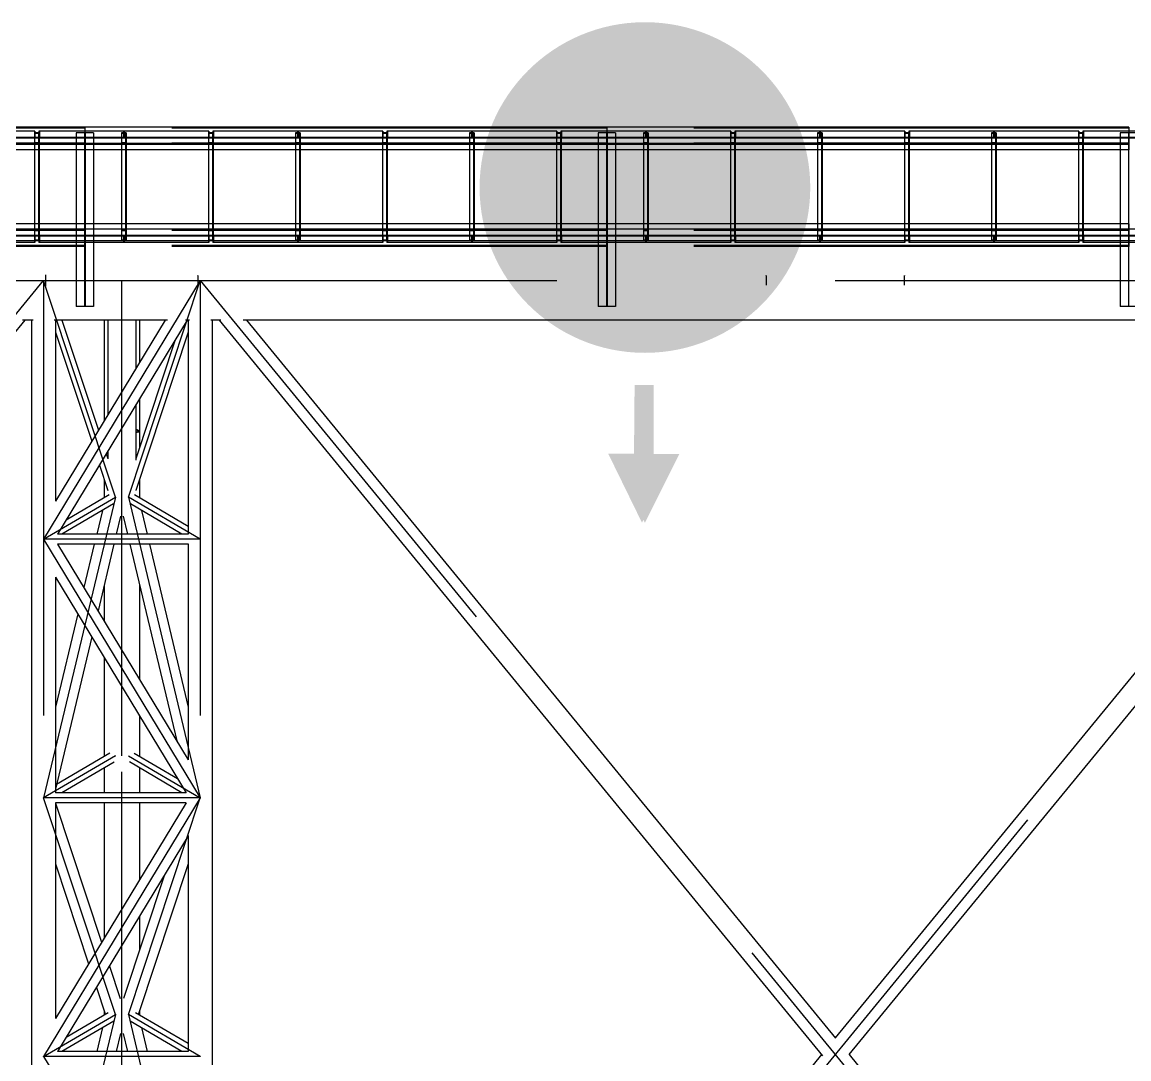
# Model space of a CAD drawing. Header units: millimetres. Extents: x 150209.93 to 150215.05, y 136675.65 to 136679.93.
# Drawn here: x 150211.9404 to 150212.1948, y 136676.6318 to 136676.8702 of the extents above; entities that cross this region are included whole.
import ezdxf

# ---------------------------------------------------------------- set-up
doc = ezdxf.new("R2010")
doc.units = ezdxf.units.MM
doc.header["$LTSCALE"] = 0.25
for name, pattern in [('CENTER', [50.8, 31.75, -6.35, 6.35, -6.35]), ('XKITLINE00', [0]), ('XKITLINE02', [4, 2, -2]), ('XKITLINE03', [6, 3, -1, 1, -1])]:
    doc.linetypes.add(name, pattern=pattern)
doc.layers.add('Parts', color=7, linetype='Continuous')

# ---------------------------------------------------------------- blocks, each defined once
blk = doc.blocks.new('çatıı')
at = {"color": 7, "linetype": 'XKITLINE00'}
for p, q in [((15132.5, 6076.7), (14532.5, 6076.7)), ((15132.5, 6076.7), (15132.5, 6056.7)), ((15732.5, 6076.7), (15132.5, 6076.7)), ((15132.5, 6076.7), (15132.5, 6056.7)), ((15732.5, 6076.7), (15732.5, 6056.7)), ((15732.5, 6076.7), (15732.5, 6056.7)), ((16332.5, 6076.7), (15732.5, 6076.7)), ((16332.5, 6076.7), (16332.5, 6056.7)), ((15132.5, 6056.7), (14532.5, 6056.7)), ((15132.5, 6056.7), (15132.5, 6050.5)), ((15732.5, 6056.7), (15132.5, 6056.7)), ((15132.5, 6056.7), (15132.5, 6050.5)), ((15732.5, 6056.7), (15732.5, 6050.5)), ((15732.5, 6056.7), (15732.5, 6050.5)), ((16332.5, 6056.7), (15732.5, 6056.7)), ((16332.5, 6056.7), (16332.5, 6050.5)), ((15132.5, 6050.5), (14532.5, 6050.5)), ((15074.5, 6050.5), (15074.5, 5965.5)), ((15080, 6050.5), (15080, 5965.5)), ((15122.5, 6050.5), (15122.5, 5965.5)), ((15732.5, 6050.5), (15132.5, 6050.5)), ((15142.5, 6050.5), (15142.5, 5965.5)), ((15174.5, 6050.5), (15174.5, 5965.5)), ((15180, 6050.5), (15180, 5965.5)), ((15274.5, 6050.5), (15274.5, 5965.5)), ((15280, 6050.5), (15280, 5965.5)), ((15374.5, 6050.5), (15374.5, 5965.5)), ((15380, 6050.5), (15380, 5965.5)), ((15474.5, 6050.5), (15474.5, 5965.5)), ((15480, 6050.5), (15480, 5965.5)), ((15574.5, 6050.5), (15574.5, 5965.5)), ((15580, 6050.5), (15580, 5965.5)), ((15674.5, 6050.5), (15674.5, 5965.5)), ((15680, 6050.5), (15680, 5965.5)), ((15722.5, 6050.5), (15722.5, 5965.5)), ((16332.5, 6050.5), (15732.5, 6050.5)), ((15742.5, 6050.5), (15742.5, 5965.5)), ((15774.5, 6050.5), (15774.5, 5965.5)), ((15780, 6050.5), (15780, 5965.5)), ((15874.5, 6050.5), (15874.5, 5965.5)), ((15880, 6050.5), (15880, 5965.5)), ((15974.5, 6050.5), (15974.5, 5965.5)), ((15980, 6050.5), (15980, 5965.5)), ((16074.5, 6050.5), (16074.5, 5965.5)), ((16080, 6050.5), (16080, 5965.5)), ((16174.5, 6050.5), (16174.5, 5965.5)), ((16180, 6050.5), (16180, 5965.5)), ((16274.5, 6050.5), (16274.5, 5965.5)), ((16280, 6050.5), (16280, 5965.5)), ((16322.5, 6050.5), (16322.5, 5965.5)), ((15132.5, 5965.5), (14532.5, 5965.5)), ((15132.5, 5959.3), (14532.5, 5959.3)), ((15732.5, 5965.5), (15132.5, 5965.5)), ((15132.5, 5965.5), (15132.5, 5959.3)), ((15132.5, 5965.5), (15132.5, 5959.3)), ((15732.5, 5959.3), (15132.5, 5959.3)), ((15132.5, 5959.3), (15132.5, 5946)), ((15132.5, 5959.3), (15132.5, 5946)), ((15732.5, 5965.5), (15732.5, 5959.3)), ((16332.5, 5965.5), (15732.5, 5965.5)), ((15732.5, 5965.5), (15732.5, 5959.3)), ((15732.5, 5959.3), (15732.5, 5946)), ((16332.5, 5959.3), (15732.5, 5959.3)), ((15732.5, 5959.3), (15732.5, 5946)), ((16332.5, 5965.5), (16332.5, 5959.3)), ((16932.5, 5959.3), (16332.5, 5959.3)), ((16332.5, 5959.3), (16332.5, 5946)), ((16332.5, 5959.3), (16332.5, 5946))]:
    blk.add_line(p, q, dxfattribs=at)
at = {"color": 116, "linetype": 'XKITLINE02', "true_color": 0x136734}
for p, q in [((15132.5, 6075.8), (14532.5, 6075.8)), ((15132.5, 6075.3), (14532.5, 6075.3)), ((15075.1, 6072), (14977.2, 6072)), ((15074.5, 6072), (15074.5, 6064)), ((15074.5, 6070), (15074.5, 5946)), ((15074.5, 6070), (15074.5, 6050.5)), ((15080, 6070), (15074.5, 6070)), ((15074.5, 6070), (15074.5, 6069.3)), ((15080, 6070), (15074.5, 6070)), ((15079.3, 6068.9), (15074.5, 6069.3)), ((15075.1, 6072), (15075.1, 6064.8)), ((15079.3, 6070), (15079.3, 5946)), ((15079.3, 6068.9), (15079.3, 6059)), ((15177.2, 6072), (15079.6, 6072)), ((15132.5, 6072), (15079.6, 6072)), ((15079.6, 6072), (15079.6, 6064.8)), ((15080, 6070), (15080, 5946)), ((15080, 6070), (15080, 6050.5)), ((15080, 6070), (15080, 6058)), ((15080.2, 6072), (15080.2, 6064)), ((15142.5, 6070), (15122.5, 6070)), ((15122.5, 6070), (15122.5, 6050.5)), ((15132.2, 6070), (15132.2, 5870.3)), ((15732.5, 6075.8), (15132.5, 6075.8)), ((15732.5, 6075.3), (15132.5, 6075.3)), ((15132.8, 6070), (15132.8, 5870.3)), ((15142.5, 6070), (15142.5, 6050.5)), ((15174.5, 6070), (15174.5, 5946)), ((15174.5, 6070), (15174.5, 6050.5)), ((15180, 6070), (15174.5, 6070)), ((15174.5, 6070), (15174.5, 6069.3)), ((15180, 6070), (15174.5, 6070)), ((15179.3, 6068.9), (15174.5, 6069.3)), ((15176.7, 6072), (15176.7, 6064.8)), ((15177.2, 6072), (15177.2, 6064)), ((15275.1, 6072), (15177.2, 6072)), ((15177.2, 6072), (15177.2, 6064)), ((15177.8, 6072), (15177.8, 6064.8)), ((15179.3, 6070), (15179.3, 5946)), ((15179.3, 6068.9), (15179.3, 6059)), ((15180, 6070), (15180, 5946)), ((15180, 6070), (15180, 6050.5)), ((15180, 6070), (15180, 6058)), ((15274.5, 6072), (15274.5, 6064)), ((15274.5, 6070), (15274.5, 5946)), ((15274.5, 6070), (15274.5, 6050.5)), ((15280, 6070), (15274.5, 6070)), ((15274.5, 6070), (15274.5, 6069.3)), ((15280, 6070), (15274.5, 6070)), ((15279.3, 6068.9), (15274.5, 6069.3)), ((15275.1, 6072), (15275.1, 6064.8)), ((15279.3, 6070), (15279.3, 5946)), ((15279.3, 6068.9), (15279.3, 6059)), ((15377.2, 6072), (15279.6, 6072)), ((15279.6, 6072), (15279.6, 6064.8)), ((15280, 6070), (15280, 5946)), ((15280, 6070), (15280, 6050.5)), ((15280, 6070), (15280, 6058)), ((15280.2, 6072), (15280.2, 6064)), ((15374.5, 6070), (15374.5, 5946)), ((15374.5, 6070), (15374.5, 6050.5)), ((15380, 6070), (15374.5, 6070)), ((15374.5, 6070), (15374.5, 6069.3)), ((15380, 6070), (15374.5, 6070)), ((15379.3, 6068.9), (15374.5, 6069.3)), ((15376.7, 6072), (15376.7, 6064.8)), ((15475.1, 6072), (15377.2, 6072)), ((15377.2, 6072), (15377.2, 6064)), ((15377.2, 6072), (15377.2, 6064)), ((15377.8, 6072), (15377.8, 6064.8)), ((15379.3, 6070), (15379.3, 5946)), ((15379.3, 6068.9), (15379.3, 6059)), ((15380, 6070), (15380, 5946)), ((15380, 6070), (15380, 6050.5)), ((15380, 6070), (15380, 6058)), ((15474.5, 6072), (15474.5, 6064)), ((15474.5, 6070), (15474.5, 6069.3)), ((15480, 6070), (15474.5, 6070)), ((15474.5, 6070), (15474.5, 5946)), ((15474.5, 6070), (15474.5, 6050.5)), ((15480, 6070), (15474.5, 6070)), ((15479.3, 6068.9), (15474.5, 6069.3)), ((15475.1, 6072), (15475.1, 6064.8)), ((15479.3, 6070), (15479.3, 5946)), ((15479.3, 6068.9), (15479.3, 6059)), ((15577.2, 6072), (15479.6, 6072)), ((15479.6, 6072), (15479.6, 6064.8)), ((15480, 6070), (15480, 6058)), ((15480, 6070), (15480, 5946)), ((15480, 6070), (15480, 6050.5)), ((15480.2, 6072), (15480.2, 6064)), ((15574.5, 6070), (15574.5, 6069.3)), ((15580, 6070), (15574.5, 6070)), ((15574.5, 6070), (15574.5, 5946)), ((15574.5, 6070), (15574.5, 6050.5)), ((15580, 6070), (15574.5, 6070)), ((15579.3, 6068.9), (15574.5, 6069.3)), ((15576.7, 6072), (15576.7, 6064.8)), ((15675.1, 6072), (15577.2, 6072)), ((15577.2, 6072), (15577.2, 6064)), ((15577.2, 6072), (15577.2, 6064)), ((15577.8, 6072), (15577.8, 6064.8)), ((15579.3, 6070), (15579.3, 5946)), ((15579.3, 6068.9), (15579.3, 6059)), ((15580, 6070), (15580, 6058)), ((15580, 6070), (15580, 5946)), ((15580, 6070), (15580, 6050.5)), ((15674.5, 6072), (15674.5, 6064)), ((15674.5, 6070), (15674.5, 6069.3)), ((15680, 6070), (15674.5, 6070)), ((15674.5, 6070), (15674.5, 5946)), ((15674.5, 6070), (15674.5, 6050.5)), ((15680, 6070), (15674.5, 6070)), ((15679.3, 6068.9), (15674.5, 6069.3)), ((15675.1, 6072), (15675.1, 6064.8)), ((15679.3, 6070), (15679.3, 5946)), ((15679.3, 6068.9), (15679.3, 6059)), ((15777.2, 6072), (15679.6, 6072)), ((15679.6, 6072), (15679.6, 6064.8)), ((15680, 6070), (15680, 6058)), ((15680, 6070), (15680, 5946)), ((15680, 6070), (15680, 6050.5)), ((15680.2, 6072), (15680.2, 6064)), ((15742.5, 6070), (15722.5, 6070)), ((15722.5, 6070), (15722.5, 6050.5)), ((15732.2, 6070), (15732.2, 5870.3)), ((16332.5, 6075.8), (15732.5, 6075.8)), ((16332.5, 6075.3), (15732.5, 6075.3)), ((15732.8, 6070), (15732.8, 5870.3)), ((15742.5, 6070), (15742.5, 6050.5)), ((15774.5, 6070), (15774.5, 6069.3)), ((15780, 6070), (15774.5, 6070)), ((15774.5, 6070), (15774.5, 5946)), ((15774.5, 6070), (15774.5, 6050.5)), ((15780, 6070), (15774.5, 6070)), ((15779.3, 6068.9), (15774.5, 6069.3)), ((15776.7, 6072), (15776.7, 6064.8)), ((15875.1, 6072), (15777.2, 6072)), ((15777.2, 6072), (15777.2, 6064)), ((15777.2, 6072), (15777.2, 6064)), ((15777.8, 6072), (15777.8, 6064.8)), ((15779.3, 6070), (15779.3, 5946)), ((15779.3, 6068.9), (15779.3, 6059)), ((15780, 6070), (15780, 6058)), ((15780, 6070), (15780, 5946)), ((15780, 6070), (15780, 6050.5)), ((15874.5, 6072), (15874.5, 6064)), ((15874.5, 6070), (15874.5, 6069.3)), ((15880, 6070), (15874.5, 6070)), ((15874.5, 6070), (15874.5, 5946)), ((15874.5, 6070), (15874.5, 6050.5)), ((15880, 6070), (15874.5, 6070)), ((15879.3, 6068.9), (15874.5, 6069.3)), ((15875.1, 6072), (15875.1, 6064.8)), ((15879.3, 6070), (15879.3, 5946)), ((15879.3, 6068.9), (15879.3, 6059)), ((15977.2, 6072), (15879.6, 6072)), ((15879.6, 6072), (15879.6, 6064.8)), ((15880, 6070), (15880, 6058)), ((15880, 6070), (15880, 5946)), ((15880, 6070), (15880, 6050.5)), ((15880.2, 6072), (15880.2, 6064)), ((15974.5, 6070), (15974.5, 6069.3)), ((15980, 6070), (15974.5, 6070)), ((15974.5, 6070), (15974.5, 5946)), ((15974.5, 6070), (15974.5, 6050.5)), ((15980, 6070), (15974.5, 6070)), ((15979.3, 6068.9), (15974.5, 6069.3)), ((15976.7, 6072), (15976.7, 6064.8)), ((16075.1, 6072), (15977.2, 6072)), ((15977.2, 6072), (15977.2, 6064)), ((15977.2, 6072), (15977.2, 6064)), ((15977.8, 6072), (15977.8, 6064.8)), ((15979.3, 6070), (15979.3, 5946)), ((15979.3, 6068.9), (15979.3, 6059)), ((15980, 6070), (15980, 6058)), ((15980, 6070), (15980, 5946)), ((15980, 6070), (15980, 6050.5)), ((16074.5, 6072), (16074.5, 6064)), ((16074.5, 6070), (16074.5, 5946)), ((16074.5, 6070), (16074.5, 6050.5)), ((16080, 6070), (16074.5, 6070)), ((16074.5, 6070), (16074.5, 6069.3)), ((16080, 6070), (16074.5, 6070)), ((16079.3, 6068.9), (16074.5, 6069.3)), ((16075.1, 6072), (16075.1, 6064.8)), ((16079.3, 6070), (16079.3, 5946)), ((16079.3, 6068.9), (16079.3, 6059)), ((16177.2, 6072), (16079.6, 6072)), ((16079.6, 6072), (16079.6, 6064.8)), ((16080, 6070), (16080, 5946)), ((16080, 6070), (16080, 6050.5)), ((16080, 6070), (16080, 6058)), ((16080.2, 6072), (16080.2, 6064)), ((16174.5, 6070), (16174.5, 5946)), ((16174.5, 6070), (16174.5, 6050.5)), ((16180, 6070), (16174.5, 6070)), ((16174.5, 6070), (16174.5, 6069.3)), ((16180, 6070), (16174.5, 6070)), ((16179.3, 6068.9), (16174.5, 6069.3)), ((16176.7, 6072), (16176.7, 6064.8)), ((16177.2, 6072), (16177.2, 6064)), ((16275.1, 6072), (16177.2, 6072)), ((16177.2, 6072), (16177.2, 6064)), ((16177.8, 6072), (16177.8, 6064.8)), ((16179.3, 6070), (16179.3, 5946)), ((16179.3, 6068.9), (16179.3, 6059)), ((16180, 6070), (16180, 5946)), ((16180, 6070), (16180, 6050.5)), ((16180, 6070), (16180, 6058)), ((16274.5, 6072), (16274.5, 6064)), ((16274.5, 6070), (16274.5, 5946)), ((16274.5, 6070), (16274.5, 6050.5)), ((16280, 6070), (16274.5, 6070)), ((16274.5, 6070), (16274.5, 6069.3)), ((16280, 6070), (16274.5, 6070)), ((16279.3, 6068.9), (16274.5, 6069.3)), ((16275.1, 6072), (16275.1, 6064.8)), ((16279.3, 6070), (16279.3, 5946)), ((16279.3, 6068.9), (16279.3, 6059)), ((16332.5, 6072), (16279.6, 6072)), ((16279.6, 6072), (16279.6, 6064.8)), ((16280, 6070), (16280, 5946)), ((16280, 6070), (16280, 6050.5)), ((16280, 6070), (16280, 6058)), ((16280.2, 6072), (16280.2, 6064)), ((16342.5, 6070), (16322.5, 6070)), ((16322.5, 6070), (16322.5, 6050.5)), ((16332.2, 6070), (16332.2, 5870.3)), ((16377.2, 6072), (16332.5, 6072)), ((15132.5, 6058.1), (14532.5, 6058.1)), ((15132.5, 6058), (14532.5, 6058)), ((15132.5, 6057.5), (14532.5, 6057.5)), ((15132.5, 6057.1), (14532.5, 6057.1)), ((15080.3, 6064), (14977.2, 6064)), ((15080.3, 6064.8), (14977.8, 6064.8)), ((15132.5, 6064.8), (15074.3, 6064.8)), ((15074.3, 6064.8), (15074.3, 6064)), ((15177.2, 6064), (15074.3, 6064)), ((15079.3, 6059), (15074.5, 6058.7)), ((15074.5, 6058.7), (15074.5, 6058)), ((15080, 6058), (15074.5, 6058)), ((15176.7, 6064.8), (15075.1, 6064.8)), ((15132.5, 6064), (15080.2, 6064)), ((15080.3, 6064.8), (15080.3, 6064)), ((15732.5, 6058.1), (15132.5, 6058.1)), ((15132.5, 6058), (15132.5, 6056.7)), ((15732.5, 6058), (15132.5, 6058)), ((15132.5, 6058), (15132.5, 6056.7)), ((15732.5, 6057.5), (15132.5, 6057.5)), ((15732.5, 6057.1), (15132.5, 6057.1)), ((15171.4, 6064.8), (15171.4, 6064)), ((15179.3, 6059), (15174.5, 6058.7)), ((15174.5, 6058.7), (15174.5, 6058)), ((15180, 6058), (15174.5, 6058)), ((15280.3, 6064), (15177.2, 6064)), ((15180, 6064), (15177.2, 6064)), ((15280.3, 6064.8), (15177.8, 6064.8)), ((15183, 6064.8), (15183, 6064)), ((15376.7, 6064.8), (15274.3, 6064.8)), ((15274.3, 6064.8), (15274.3, 6064)), ((15377.2, 6064), (15274.3, 6064)), ((15279.3, 6059), (15274.5, 6058.7)), ((15274.5, 6058.7), (15274.5, 6058)), ((15280, 6058), (15274.5, 6058)), ((15280.3, 6064.8), (15280.3, 6064)), ((15371.4, 6064.8), (15371.4, 6064)), ((15379.3, 6059), (15374.5, 6058.7)), ((15374.5, 6058.7), (15374.5, 6058)), ((15380, 6058), (15374.5, 6058)), ((15480.3, 6064), (15377.2, 6064)), ((15380, 6064), (15377.2, 6064)), ((15480.3, 6064.8), (15377.8, 6064.8)), ((15383, 6064.8), (15383, 6064)), ((15576.7, 6064.8), (15474.3, 6064.8)), ((15474.3, 6064.8), (15474.3, 6064)), ((15577.2, 6064), (15474.3, 6064)), ((15479.3, 6059), (15474.5, 6058.7)), ((15474.5, 6058.7), (15474.5, 6058)), ((15480, 6058), (15474.5, 6058)), ((15480.3, 6064.8), (15480.3, 6064)), ((15571.4, 6064.8), (15571.4, 6064)), ((15579.3, 6059), (15574.5, 6058.7)), ((15574.5, 6058.7), (15574.5, 6058)), ((15580, 6058), (15574.5, 6058)), ((15680.3, 6064), (15577.2, 6064)), ((15580, 6064), (15577.2, 6064)), ((15680.3, 6064.8), (15577.8, 6064.8)), ((15583, 6064.8), (15583, 6064)), ((15776.7, 6064.8), (15674.3, 6064.8)), ((15674.3, 6064.8), (15674.3, 6064)), ((15777.2, 6064), (15674.3, 6064)), ((15679.3, 6059), (15674.5, 6058.7)), ((15674.5, 6058.7), (15674.5, 6058)), ((15680, 6058), (15674.5, 6058)), ((15680.3, 6064.8), (15680.3, 6064)), ((16332.5, 6058.1), (15732.5, 6058.1)), ((15732.5, 6058), (15732.5, 6056.7)), ((15732.5, 6058), (15732.5, 6056.7)), ((16332.5, 6058), (15732.5, 6058)), ((16332.5, 6057.5), (15732.5, 6057.5)), ((16332.5, 6057.1), (15732.5, 6057.1)), ((15771.4, 6064.8), (15771.4, 6064)), ((15779.3, 6059), (15774.5, 6058.7)), ((15774.5, 6058.7), (15774.5, 6058)), ((15780, 6058), (15774.5, 6058)), ((15880.3, 6064), (15777.2, 6064)), ((15780, 6064), (15777.2, 6064)), ((15880.3, 6064.8), (15777.8, 6064.8)), ((15783, 6064.8), (15783, 6064)), ((15976.7, 6064.8), (15874.3, 6064.8)), ((15874.3, 6064.8), (15874.3, 6064)), ((15977.2, 6064), (15874.3, 6064)), ((15879.3, 6059), (15874.5, 6058.7)), ((15874.5, 6058.7), (15874.5, 6058)), ((15880, 6058), (15874.5, 6058)), ((15880.3, 6064.8), (15880.3, 6064)), ((15971.4, 6064.8), (15971.4, 6064)), ((15979.3, 6059), (15974.5, 6058.7)), ((15974.5, 6058.7), (15974.5, 6058)), ((15980, 6058), (15974.5, 6058)), ((16080.3, 6064), (15977.2, 6064)), ((15980, 6064), (15977.2, 6064)), ((16080.3, 6064.8), (15977.8, 6064.8)), ((15983, 6064.8), (15983, 6064)), ((16176.7, 6064.8), (16074.3, 6064.8)), ((16074.3, 6064.8), (16074.3, 6064)), ((16177.2, 6064), (16074.3, 6064)), ((16079.3, 6059), (16074.5, 6058.7)), ((16074.5, 6058.7), (16074.5, 6058)), ((16080, 6058), (16074.5, 6058)), ((16080.3, 6064.8), (16080.3, 6064)), ((16171.4, 6064.8), (16171.4, 6064)), ((16179.3, 6059), (16174.5, 6058.7)), ((16174.5, 6058.7), (16174.5, 6058)), ((16180, 6058), (16174.5, 6058)), ((16280.3, 6064), (16177.2, 6064)), ((16180, 6064), (16177.2, 6064)), ((16280.3, 6064.8), (16177.8, 6064.8)), ((16183, 6064.8), (16183, 6064)), ((16332.5, 6064.8), (16274.3, 6064.8)), ((16274.3, 6064.8), (16274.3, 6064)), ((16377.2, 6064), (16274.3, 6064)), ((16279.3, 6059), (16274.5, 6058.7)), ((16274.5, 6058.7), (16274.5, 6058)), ((16280, 6058), (16274.5, 6058)), ((16376.7, 6064.8), (16275.1, 6064.8)), ((16332.5, 6064), (16280.2, 6064)), ((16280.3, 6064.8), (16280.3, 6064)), ((16332.5, 6058), (16332.5, 6056.7)), ((15132.5, 5958.8), (14532.5, 5958.8)), ((15132.5, 5958.4), (14532.5, 5958.4)), ((15132.5, 5958), (14532.5, 5958)), ((15132.5, 5957.9), (14532.5, 5957.9)), ((15074.5, 5958), (15074.5, 5957.3)), ((15080, 5958), (15074.5, 5958)), ((15079.3, 5956.9), (15074.5, 5957.3)), ((15079.3, 5956.9), (15079.3, 5947)), ((15080, 5958), (15080, 5946)), ((15122.5, 5965.5), (15122.5, 5870.3)), ((15132.5, 5959.3), (15132.5, 5958)), ((15132.5, 5959.3), (15132.5, 5958)), ((15732.5, 5958.8), (15132.5, 5958.8)), ((15732.5, 5958.4), (15132.5, 5958.4)), ((15732.5, 5958), (15132.5, 5958)), ((15732.5, 5957.9), (15132.5, 5957.9)), ((15142.5, 5965.5), (15142.5, 5870.3)), ((15174.5, 5958), (15174.5, 5957.3)), ((15180, 5958), (15174.5, 5958)), ((15179.3, 5956.9), (15174.5, 5957.3)), ((15179.3, 5956.9), (15179.3, 5947)), ((15180, 5958), (15180, 5946)), ((15274.5, 5958), (15274.5, 5957.3)), ((15280, 5958), (15274.5, 5958)), ((15279.3, 5956.9), (15274.5, 5957.3)), ((15279.3, 5956.9), (15279.3, 5947)), ((15280, 5958), (15280, 5946)), ((15374.5, 5958), (15374.5, 5957.3)), ((15380, 5958), (15374.5, 5958)), ((15379.3, 5956.9), (15374.5, 5957.3)), ((15379.3, 5956.9), (15379.3, 5947)), ((15380, 5958), (15380, 5946)), ((15474.5, 5958), (15474.5, 5957.3)), ((15480, 5958), (15474.5, 5958)), ((15479.3, 5956.9), (15474.5, 5957.3)), ((15479.3, 5956.9), (15479.3, 5947)), ((15480, 5958), (15480, 5946)), ((15574.5, 5958), (15574.5, 5957.3)), ((15580, 5958), (15574.5, 5958)), ((15579.3, 5956.9), (15574.5, 5957.3)), ((15579.3, 5956.9), (15579.3, 5947)), ((15580, 5958), (15580, 5946)), ((15674.5, 5958), (15674.5, 5957.3)), ((15680, 5958), (15674.5, 5958)), ((15679.3, 5956.9), (15674.5, 5957.3)), ((15679.3, 5956.9), (15679.3, 5947)), ((15680, 5958), (15680, 5946)), ((15722.5, 5965.5), (15722.5, 5870.3)), ((15732.5, 5959.3), (15732.5, 5958)), ((15732.5, 5959.3), (15732.5, 5958)), ((16332.5, 5958.8), (15732.5, 5958.8)), ((16332.5, 5958.4), (15732.5, 5958.4)), ((16332.5, 5958), (15732.5, 5958)), ((16332.5, 5957.9), (15732.5, 5957.9)), ((15742.5, 5965.5), (15742.5, 5870.3)), ((15774.5, 5958), (15774.5, 5957.3)), ((15780, 5958), (15774.5, 5958)), ((15779.3, 5956.9), (15774.5, 5957.3)), ((15779.3, 5956.9), (15779.3, 5947)), ((15780, 5958), (15780, 5946)), ((15874.5, 5958), (15874.5, 5957.3)), ((15880, 5958), (15874.5, 5958)), ((15879.3, 5956.9), (15874.5, 5957.3)), ((15879.3, 5956.9), (15879.3, 5947)), ((15880, 5958), (15880, 5946)), ((15974.5, 5958), (15974.5, 5957.3)), ((15980, 5958), (15974.5, 5958)), ((15979.3, 5956.9), (15974.5, 5957.3)), ((15979.3, 5956.9), (15979.3, 5947)), ((15980, 5958), (15980, 5946)), ((16074.5, 5958), (16074.5, 5957.3)), ((16080, 5958), (16074.5, 5958)), ((16079.3, 5956.9), (16074.5, 5957.3)), ((16079.3, 5956.9), (16079.3, 5947)), ((16080, 5958), (16080, 5946)), ((16174.5, 5958), (16174.5, 5957.3)), ((16180, 5958), (16174.5, 5958)), ((16179.3, 5956.9), (16174.5, 5957.3)), ((16179.3, 5956.9), (16179.3, 5947)), ((16180, 5958), (16180, 5946)), ((16274.5, 5958), (16274.5, 5957.3)), ((16280, 5958), (16274.5, 5958)), ((16279.3, 5956.9), (16274.5, 5957.3)), ((16279.3, 5956.9), (16279.3, 5947)), ((16280, 5958), (16280, 5946)), ((16322.5, 5965.5), (16322.5, 5870.3)), ((16332.5, 5959.3), (16332.5, 5958)), ((16932.5, 5958.4), (16332.5, 5958.4)), ((16932.5, 5957.9), (16332.5, 5957.9)), ((15080.3, 5952), (14977.2, 5952)), ((15075.1, 5944), (14977.2, 5944)), ((15080.3, 5951.2), (14977.8, 5951.2)), ((15177.2, 5952), (15074.3, 5952)), ((15074.3, 5952), (15074.3, 5951.2)), ((15176.7, 5951.2), (15074.3, 5951.2)), ((15074.5, 5952), (15074.5, 5944)), ((15079.3, 5947), (15074.5, 5946.7)), ((15074.5, 5946.7), (15074.5, 5946)), ((15080, 5946), (15074.5, 5946)), ((15080, 5946), (15074.5, 5946)), ((15075.1, 5951.2), (15075.1, 5944)), ((15079.6, 5951.2), (15079.6, 5944)), ((15177.2, 5944), (15079.6, 5944)), ((15080.2, 5952), (15080.2, 5944)), ((15080.3, 5952), (15080.3, 5951.2)), ((15132.5, 5946), (15132.5, 5939.3)), ((15132.5, 5946), (15132.5, 5939.3)), ((15171.4, 5952), (15171.4, 5951.2)), ((15179.3, 5947), (15174.5, 5946.7)), ((15174.5, 5946.7), (15174.5, 5946)), ((15180, 5946), (15174.5, 5946)), ((15180, 5946), (15174.5, 5946)), ((15176.7, 5951.2), (15176.7, 5944)), ((15280.3, 5952), (15177.2, 5952)), ((15177.2, 5952), (15177.2, 5944)), ((15177.2, 5952), (15177.2, 5944)), ((15275.1, 5944), (15177.2, 5944)), ((15280.3, 5951.2), (15177.8, 5951.2)), ((15177.8, 5951.2), (15177.8, 5944)), ((15183, 5952), (15183, 5951.2)), ((15377.2, 5952), (15274.3, 5952)), ((15274.3, 5952), (15274.3, 5951.2)), ((15376.7, 5951.2), (15274.3, 5951.2)), ((15274.5, 5952), (15274.5, 5944)), ((15279.3, 5947), (15274.5, 5946.7)), ((15274.5, 5946.7), (15274.5, 5946)), ((15280, 5946), (15274.5, 5946)), ((15280, 5946), (15274.5, 5946)), ((15275.1, 5951.2), (15275.1, 5944)), ((15279.6, 5951.2), (15279.6, 5944)), ((15377.2, 5944), (15279.6, 5944)), ((15280.2, 5952), (15280.2, 5944)), ((15280.3, 5952), (15280.3, 5951.2)), ((15371.4, 5952), (15371.4, 5951.2)), ((15379.3, 5947), (15374.5, 5946.7)), ((15374.5, 5946.7), (15374.5, 5946)), ((15380, 5946), (15374.5, 5946)), ((15380, 5946), (15374.5, 5946)), ((15376.7, 5951.2), (15376.7, 5944)), ((15480.3, 5952), (15377.2, 5952)), ((15377.2, 5952), (15377.2, 5944)), ((15377.2, 5952), (15377.2, 5944)), ((15475.1, 5944), (15377.2, 5944)), ((15480.3, 5951.2), (15377.8, 5951.2)), ((15377.8, 5951.2), (15377.8, 5944)), ((15383, 5952), (15383, 5951.2)), ((15577.2, 5952), (15474.3, 5952)), ((15474.3, 5952), (15474.3, 5951.2)), ((15576.7, 5951.2), (15474.3, 5951.2)), ((15474.5, 5952), (15474.5, 5944)), ((15479.3, 5947), (15474.5, 5946.7)), ((15474.5, 5946.7), (15474.5, 5946)), ((15480, 5946), (15474.5, 5946)), ((15480, 5946), (15474.5, 5946)), ((15475.1, 5951.2), (15475.1, 5944)), ((15479.6, 5951.2), (15479.6, 5944)), ((15577.2, 5944), (15479.6, 5944)), ((15480.2, 5952), (15480.2, 5944)), ((15480.3, 5952), (15480.3, 5951.2)), ((15571.4, 5952), (15571.4, 5951.2)), ((15579.3, 5947), (15574.5, 5946.7)), ((15574.5, 5946.7), (15574.5, 5946)), ((15580, 5946), (15574.5, 5946)), ((15580, 5946), (15574.5, 5946)), ((15576.7, 5951.2), (15576.7, 5944)), ((15680.3, 5952), (15577.2, 5952)), ((15577.2, 5952), (15577.2, 5944)), ((15577.2, 5952), (15577.2, 5944)), ((15675.1, 5944), (15577.2, 5944)), ((15680.3, 5951.2), (15577.8, 5951.2)), ((15577.8, 5951.2), (15577.8, 5944)), ((15583, 5952), (15583, 5951.2)), ((15777.2, 5952), (15674.3, 5952)), ((15674.3, 5952), (15674.3, 5951.2)), ((15776.7, 5951.2), (15674.3, 5951.2)), ((15674.5, 5952), (15674.5, 5944)), ((15679.3, 5947), (15674.5, 5946.7)), ((15674.5, 5946.7), (15674.5, 5946)), ((15680, 5946), (15674.5, 5946)), ((15680, 5946), (15674.5, 5946)), ((15675.1, 5951.2), (15675.1, 5944)), ((15679.6, 5951.2), (15679.6, 5944)), ((15777.2, 5944), (15679.6, 5944)), ((15680.2, 5952), (15680.2, 5944)), ((15680.3, 5952), (15680.3, 5951.2)), ((15732.5, 5946), (15732.5, 5939.3)), ((15732.5, 5946), (15732.5, 5939.3)), ((15771.4, 5952), (15771.4, 5951.2)), ((15779.3, 5947), (15774.5, 5946.7)), ((15774.5, 5946.7), (15774.5, 5946)), ((15780, 5946), (15774.5, 5946)), ((15780, 5946), (15774.5, 5946)), ((15776.7, 5951.2), (15776.7, 5944)), ((15880.3, 5952), (15777.2, 5952)), ((15777.2, 5952), (15777.2, 5944)), ((15777.2, 5952), (15777.2, 5944)), ((15875.1, 5944), (15777.2, 5944)), ((15880.3, 5951.2), (15777.8, 5951.2)), ((15777.8, 5951.2), (15777.8, 5944)), ((15783, 5952), (15783, 5951.2)), ((15977.2, 5952), (15874.3, 5952)), ((15874.3, 5952), (15874.3, 5951.2)), ((15976.7, 5951.2), (15874.3, 5951.2)), ((15874.5, 5952), (15874.5, 5944)), ((15879.3, 5947), (15874.5, 5946.7)), ((15874.5, 5946.7), (15874.5, 5946)), ((15880, 5946), (15874.5, 5946)), ((15880, 5946), (15874.5, 5946)), ((15875.1, 5951.2), (15875.1, 5944)), ((15879.6, 5951.2), (15879.6, 5944)), ((15977.2, 5944), (15879.6, 5944)), ((15880.2, 5952), (15880.2, 5944)), ((15880.3, 5952), (15880.3, 5951.2)), ((15971.4, 5952), (15971.4, 5951.2)), ((15979.3, 5947), (15974.5, 5946.7)), ((15974.5, 5946.7), (15974.5, 5946)), ((15980, 5946), (15974.5, 5946)), ((15980, 5946), (15974.5, 5946)), ((15976.7, 5951.2), (15976.7, 5944)), ((16080.3, 5952), (15977.2, 5952)), ((15977.2, 5952), (15977.2, 5944)), ((15977.2, 5952), (15977.2, 5944)), ((16075.1, 5944), (15977.2, 5944)), ((16080.3, 5951.2), (15977.8, 5951.2)), ((15977.8, 5951.2), (15977.8, 5944)), ((15983, 5952), (15983, 5951.2)), ((16177.2, 5952), (16074.3, 5952)), ((16074.3, 5952), (16074.3, 5951.2)), ((16176.7, 5951.2), (16074.3, 5951.2)), ((16074.5, 5952), (16074.5, 5944)), ((16079.3, 5947), (16074.5, 5946.7)), ((16074.5, 5946.7), (16074.5, 5946)), ((16080, 5946), (16074.5, 5946)), ((16080, 5946), (16074.5, 5946)), ((16075.1, 5951.2), (16075.1, 5944)), ((16079.6, 5951.2), (16079.6, 5944)), ((16177.2, 5944), (16079.6, 5944)), ((16080.2, 5952), (16080.2, 5944)), ((16080.3, 5952), (16080.3, 5951.2)), ((16171.4, 5952), (16171.4, 5951.2)), ((16179.3, 5947), (16174.5, 5946.7)), ((16174.5, 5946.7), (16174.5, 5946)), ((16180, 5946), (16174.5, 5946)), ((16180, 5946), (16174.5, 5946)), ((16176.7, 5951.2), (16176.7, 5944)), ((16177.2, 5952), (16177.2, 5944)), ((16280.3, 5952), (16177.2, 5952)), ((16177.2, 5952), (16177.2, 5944)), ((16275.1, 5944), (16177.2, 5944)), ((16280.3, 5951.2), (16177.8, 5951.2)), ((16177.8, 5951.2), (16177.8, 5944)), ((16183, 5952), (16183, 5951.2)), ((16377.2, 5952), (16274.3, 5952)), ((16274.3, 5952), (16274.3, 5951.2)), ((16376.7, 5951.2), (16274.3, 5951.2)), ((16274.5, 5952), (16274.5, 5944)), ((16279.3, 5947), (16274.5, 5946.7)), ((16274.5, 5946.7), (16274.5, 5946)), ((16280, 5946), (16274.5, 5946)), ((16280, 5946), (16274.5, 5946)), ((16275.1, 5951.2), (16275.1, 5944)), ((16279.6, 5951.2), (16279.6, 5944)), ((16377.2, 5944), (16279.6, 5944)), ((16280.2, 5952), (16280.2, 5944)), ((16280.3, 5952), (16280.3, 5951.2)), ((16332.5, 5946), (16332.5, 5939.3)), ((16332.5, 5946), (16332.5, 5939.3)), ((15132.5, 5940.7), (14532.5, 5940.7)), ((15132.5, 5940.1), (14532.5, 5940.1)), ((15132.5, 5939.3), (14532.5, 5939.3)), ((15732.5, 5940.7), (15132.5, 5940.7)), ((15732.5, 5940.1), (15132.5, 5940.1)), ((15732.5, 5939.3), (15132.5, 5939.3)), ((16332.5, 5940.7), (15732.5, 5940.7)), ((16332.5, 5940.1), (15732.5, 5940.1)), ((16332.5, 5939.3), (15732.5, 5939.3)), ((16932.5, 5940.7), (16332.5, 5940.7)), ((16932.5, 5940.1), (16332.5, 5940.1)), ((16932.5, 5939.3), (16332.5, 5939.3)), ((15122.5, 5905.8), (15122.5, 5870.3)), ((15722.5, 5905.8), (15722.5, 5870.3)), ((16322.5, 5905.8), (16322.5, 5870.3)), ((15142.5, 5870.3), (15122.5, 5870.3)), ((15742.5, 5870.3), (15722.5, 5870.3)), ((16342.5, 5870.3), (16322.5, 5870.3))]:
    blk.add_line(p, q, dxfattribs=at)
at = {"color": 1, "linetype": 'XKITLINE03'}
for p, q in [((15080, 5946), (15080, 6070)), ((15132.5, 5870.3), (15132.5, 6070)), ((15180, 5946), (15180, 6070)), ((15280, 5946), (15280, 6070)), ((15380, 5946), (15380, 6070)), ((15480, 5946), (15480, 6070)), ((15580, 5946), (15580, 6070)), ((15680, 5946), (15680, 6070)), ((15732.5, 5870.3), (15732.5, 6070)), ((15780, 5946), (15780, 6070)), ((15880, 5946), (15880, 6070)), ((15980, 5946), (15980, 6070)), ((16080, 5946), (16080, 6070)), ((16180, 5946), (16180, 6070)), ((16280, 5946), (16280, 6070)), ((15132.5, 6064), (14532.5, 6064)), ((14532.5, 6058), (15132.5, 6058)), ((15074.5, 6064), (14977.2, 6064)), ((15177.2, 6064), (15080.2, 6064)), ((15732.5, 6064), (15132.5, 6064)), ((15132.5, 6058), (15732.5, 6058)), ((15274.5, 6064), (15177.2, 6064)), ((15377.2, 6064), (15280.2, 6064)), ((15474.5, 6064), (15377.2, 6064)), ((15577.2, 6064), (15480.2, 6064)), ((15674.5, 6064), (15577.2, 6064)), ((15777.2, 6064), (15680.2, 6064)), ((16332.5, 6064), (15732.5, 6064)), ((15732.5, 6058), (16332.5, 6058)), ((15874.5, 6064), (15777.2, 6064)), ((15977.2, 6064), (15880.2, 6064)), ((16074.5, 6064), (15977.2, 6064)), ((16177.2, 6064), (16080.2, 6064)), ((16274.5, 6064), (16177.2, 6064)), ((16377.2, 6064), (16280.2, 6064)), ((15132.5, 5958), (14532.5, 5958)), ((15732.5, 5958), (15132.5, 5958)), ((16332.5, 5958), (15732.5, 5958)), ((15132.5, 5952), (14532.5, 5952)), ((14977.2, 5952), (15074.5, 5952)), ((15080.2, 5952), (15177.2, 5952)), ((15732.5, 5952), (15132.5, 5952)), ((15177.2, 5952), (15274.5, 5952)), ((15280.2, 5952), (15377.2, 5952)), ((15377.2, 5952), (15474.5, 5952)), ((15480.2, 5952), (15577.2, 5952)), ((15577.2, 5952), (15674.5, 5952)), ((15680.2, 5952), (15777.2, 5952)), ((16332.5, 5952), (15732.5, 5952)), ((15777.2, 5952), (15874.5, 5952)), ((15880.2, 5952), (15977.2, 5952)), ((15977.2, 5952), (16074.5, 5952)), ((16080.2, 5952), (16177.2, 5952)), ((16177.2, 5952), (16274.5, 5952)), ((16280.2, 5952), (16377.2, 5952)), ((16932.5, 5952), (16332.5, 5952))]:
    blk.add_line(p, q, dxfattribs=at)
at = {"color": 8, "linetype": 'XKITLINE00'}
for p, q in [((17635, 5946), (14995, 5946)), ((15063.3, 5854.6), (14370.8, 5010.4)), ((15073, 5854.6), (15060.9, 5854.6)), ((15071.3, 5854.6), (15071.3, 4780.4)), ((15227.5, 5854.6), (15097, 5854.6)), ((15098.6, 5854.6), (15098.6, 5646.6)), ((15224.6, 5854.6), (15098.6, 5646.6)), ((15250.1, 5854.6), (15101.1, 5608.6)), ((15106.1, 5854.6), (15148, 5728.2)), ((15154.7, 5854.6), (15154.7, 5739.2)), ((15158.9, 5854.6), (15158.9, 5746.1)), ((15191.1, 5854.6), (15191.1, 5799.3)), ((15195.3, 5854.6), (15195.3, 5806.2)), ((15252.9, 5854.6), (15248.2, 5854.6)), ((15251.3, 5854.6), (15251.3, 5608.6)), ((15288.6, 5854.6), (15277.1, 5854.6)), ((15278.6, 5854.6), (15278.6, 4780.4)), ((15286.7, 5854.6), (15980.3, 5009.1)), ((16675.6, 5854.6), (15314.6, 5854.6)), ((15318.2, 5854.6), (15995.2, 5029.4)), ((16671.7, 5854.6), (15995, 5029.6)), ((16703.3, 5854.6), (16010.7, 5010.4)), ((15098.6, 5841), (15140.3, 5715.4)), ((15251.3, 5841), (15190.9, 5658.8)), ((15236.3, 5831.9), (15191.1, 5695.4)), ((15195.3, 5764.1), (15195.3, 5727.1)), ((15191.1, 5757.2), (15191.1, 5693.7)), ((15192.6, 5728.5), (15191.1, 5728.7)), ((15191.6, 5728.4), (15191.1, 5728.5)), ((15192.6, 5725.7), (15191.1, 5725.4)), ((15191.6, 5725.7), (15191.1, 5725.6)), ((15193, 5728), (15191.6, 5728.4)), ((15193, 5726.2), (15191.6, 5725.7)), ((15194.1, 5728), (15192.6, 5728.5)), ((15194.1, 5726.1), (15192.6, 5725.7)), ((15193.8, 5727.5), (15193, 5728)), ((15193.8, 5726.6), (15193, 5726.2)), ((15193.8, 5727.5), (15194.1, 5727.1)), ((15194.1, 5727.1), (15193.8, 5726.6)), ((15195, 5727.5), (15194.1, 5728)), ((15195, 5726.6), (15194.1, 5726.1)), ((15195, 5727.5), (15195.3, 5727.1)), ((15195.3, 5727.1), (15195, 5726.6)), ((15195.3, 5727.1), (15195.3, 5708)), ((15157.1, 5700.9), (15158.9, 5695.5)), ((15158.9, 5703.9), (15158.9, 5695.1)), ((15149.3, 5688.1), (15159, 5658.9)), ((15154.7, 5671.8), (15154.7, 5650.4)), ((15195.3, 5671.9), (15195.3, 5650.4)), ((15160.5, 5653.8), (15111, 5624.8)), ((15251.3, 5617.6), (15189.4, 5653.8)), ((15191.1, 5659.3), (15191.1, 5658.9)), ((15165.5, 5643.5), (15106, 5608.7)), ((15152.6, 5636), (15146.1, 5608.7)), ((15244, 5608.7), (15184.8, 5643.4)), ((15197.4, 5636), (15203.9, 5608.7)), ((15173.5, 5629.3), (15168.6, 5608.7)), ((15176.5, 5629.3), (15181.4, 5608.7)), ((15251.3, 5608.7), (15101.2, 5608.7)), ((15251.4, 5597.3), (15101, 5597.3)), ((15101.2, 5597.3), (15251.3, 5349.3)), ((15143.3, 5597.3), (15131.4, 5547.4)), ((15165.9, 5597.3), (15147.6, 5520.7)), ((15184.1, 5597.3), (15238.1, 5371.2)), ((15206.6, 5597.3), (15251.3, 5410)), ((15251.3, 5597.3), (15251.3, 5349.3)), ((15098.6, 5559.4), (15248.9, 5311.3)), ((15098.6, 5559.3), (15098.6, 5311.3)), ((15154.7, 5550.5), (15154.7, 5508.9)), ((15195.3, 5550.5), (15195.3, 5441.9)), ((15124.2, 5517.1), (15098.6, 5410)), ((15140.4, 5490.5), (15098.6, 5315.7)), ((15154.7, 5466.8), (15154.7, 5353.1)), ((15195.3, 5399.7), (15195.3, 5353.1)), ((15161.2, 5356.9), (15099.9, 5321)), ((15239, 5327.5), (15189.1, 5356.7)), ((15166, 5346.6), (15106, 5311.4)), ((15244, 5311.4), (15183.6, 5346.8)), ((15154.7, 5339.9), (15154.7, 5311.4)), ((15195.3, 5339.9), (15195.3, 5311.4)), ((15248.8, 5311.4), (15098.6, 5311.4)), ((15098.6, 5300), (15098.6, 5052)), ((15248.8, 5300), (15098.6, 5052)), ((15248.9, 5300), (15098.6, 5300)), ((15098.6, 5299.3), (15151.6, 5139.5)), ((15154.7, 5300), (15154.7, 5144.6)), ((15195.3, 5300), (15195.3, 5211.6)), ((15251.3, 5262), (15101.1, 5014)), ((15251.3, 5262.1), (15251.3, 5014)), ((15098.6, 5229.7), (15136.7, 5114.9)), ((15251.3, 5229.7), (15194.3, 5057.4)), ((15224.1, 5217), (15177, 5074.8)), ((15195.3, 5169.5), (15195.3, 5130.1)), ((15160.6, 5112.2), (15173, 5074.8)), ((15145.7, 5087.6), (15155.7, 5057.4)), ((15159.4, 5058.5), (15111, 5030.2)), ((15154.7, 5060.5), (15154.7, 5055.8)), ((15251.3, 5023), (15190.5, 5058.6)), ((15195.3, 5060.5), (15195.3, 5055.8)), ((15165.6, 5049), (15106, 5014.1)), ((15152.6, 5041.4), (15146.1, 5014.1)), ((15244, 5014.1), (15184.7, 5048.8)), ((15197.4, 5041.4), (15203.9, 5014.1)), ((15173.5, 5034.5), (15168.6, 5014.1)), ((15176.5, 5034.6), (15181.4, 5014.1)), ((15251.3, 5014.1), (15101.2, 5014.1)), ((15979.2, 5010.4), (15278.6, 4156.4)), ((16010.8, 5010.4), (16711.3, 4156.4))]:
    blk.add_line(p, q, dxfattribs=at)
at = {"color": 8, "linetype": 'CENTER'}
for p, q in [((15087.7, 5893.8), (15087.7, 5906.8)), ((15262.3, 5905.8), (15262.3, 5894.8)), ((15915.5, 5905.8), (15915.5, 5894.8)), ((16074.5, 5894.8), (16074.5, 5905.8)), ((13625, 4120.6), (15085, 5900.3)), ((14355, 5900.3), (15175, 5900.3)), ((14995, 5900.3), (17635, 5900.3)), ((15025, 5900.3), (17635, 5900.3)), ((15085, 5900.3), (15085, 4780.4)), ((15167.5, 5651.3), (15085, 5900.3)), ((15265, 5900.3), (15085, 5603)), ((15175, 5900.3), (15995, 5900.3)), ((15175, 5354), (15175, 5900.3)), ((15175, 5651.3), (15175, 5900.3)), ((15182.5, 5651.3), (15265, 5900.3)), ((15265, 4120.6), (16725, 5900.3)), ((15265, 5900.3), (16725, 4120.6)), ((15265, 5900.3), (15265, 4780.4)), ((15995, 5900.3), (16815, 5900.3)), ((15175, 4835.7), (15175, 5727.1)), ((15167.5, 5651.3), (15085, 5305.7)), ((15085, 5603), (15167.5, 5651.3)), ((15182.5, 5651.3), (15265, 5305.7)), ((15265, 5603), (15182.5, 5651.3)), ((15085, 5603), (15265, 5305.7)), ((15265, 5603), (15085, 5603)), ((15167.5, 5354), (15085, 5305.7)), ((15182.5, 5354), (15265, 5305.7)), ((15167.5, 5056.7), (15085, 5305.7)), ((15265, 5305.7), (15085, 5008.4)), ((15265, 5305.7), (15085, 5305.7)), ((15182.5, 5056.7), (15265, 5305.7)), ((15167.5, 5056.7), (15085, 4711.5)), ((15085, 5008.4), (15167.5, 5056.7)), ((15182.5, 5056.7), (15265, 4711.5)), ((15265, 5008.4), (15182.5, 5056.7)), ((15085, 5008.4), (15265, 4711.5)), ((15265, 5008.4), (15085, 5008.4))]:
    blk.add_line(p, q, dxfattribs=at)
at = {"color": 1, "linetype": 'XKITLINE00'}
for centre in [(15080, 6070), (15132.5, 6070), (15180, 6070), (15280, 6070), (15380, 6070), (15480, 6070), (15580, 6070), (15680, 6070), (15732.5, 6070), (15780, 6070), (15880, 6070), (15980, 6070), (16080, 6070), (16180, 6070), (16280, 6070), (16332.5, 6070), (15074.5, 6064), (15080, 6058), (15080.2, 6064), (15132.5, 6064), (15132.5, 6064), (15132.5, 6058), (15132.5, 6058), (15177.2, 6064), (15177.2, 6064), (15180, 6058), (15274.5, 6064), (15280, 6058), (15280.2, 6064), (15377.2, 6064), (15377.2, 6064), (15380, 6058), (15474.5, 6064), (15480, 6058), (15480.2, 6064), (15577.2, 6064), (15577.2, 6064), (15580, 6058), (15674.5, 6064), (15680, 6058), (15680.2, 6064), (15732.5, 6064), (15732.5, 6064), (15732.5, 6058), (15732.5, 6058), (15777.2, 6064), (15777.2, 6064), (15780, 6058), (15874.5, 6064), (15880, 6058), (15880.2, 6064), (15977.2, 6064), (15977.2, 6064), (15980, 6058), (16074.5, 6064), (16080, 6058), (16080.2, 6064), (16177.2, 6064), (16177.2, 6064), (16180, 6058), (16274.5, 6064), (16280, 6058), (16280.2, 6064), (16332.5, 6064), (16332.5, 6064), (16332.5, 6058), (16332.5, 6058), (15080, 5958), (15132.5, 5958), (15132.5, 5958), (15180, 5958), (15280, 5958), (15380, 5958), (15480, 5958), (15580, 5958), (15680, 5958), (15732.5, 5958), (15732.5, 5958), (15780, 5958), (15880, 5958), (15980, 5958), (16080, 5958), (16180, 5958), (16280, 5958), (16332.5, 5958), (16332.5, 5958), (15074.5, 5952), (15080, 5946), (15080.2, 5952), (15132.5, 5952), (15132.5, 5952), (15177.2, 5952), (15177.2, 5952), (15180, 5946), (15274.5, 5952), (15280, 5946), (15280.2, 5952), (15377.2, 5952), (15377.2, 5952), (15380, 5946), (15474.5, 5952), (15480, 5946), (15480.2, 5952), (15577.2, 5952), (15577.2, 5952), (15580, 5946), (15674.5, 5952), (15680, 5946), (15680.2, 5952), (15732.5, 5952), (15732.5, 5952), (15777.2, 5952), (15777.2, 5952), (15780, 5946), (15874.5, 5952), (15880, 5946), (15880.2, 5952), (15977.2, 5952), (15977.2, 5952), (15980, 5946), (16074.5, 5952), (16080, 5946), (16080.2, 5952), (16177.2, 5952), (16177.2, 5952), (16180, 5946), (16274.5, 5952), (16280, 5946), (16280.2, 5952), (16332.5, 5952), (16332.5, 5952), (15132.5, 5870.3), (15732.5, 5870.3), (16332.5, 5870.3)]:
    blk.add_circle(centre, 0.05, dxfattribs=at)
at = {"color": 8, "linetype": 'XKITLINE00'}
for centre in [(15087.7, 5906.8), (15262.3, 5905.8), (15915.5, 5905.8), (16074.5, 5905.8), (15085, 5900.3), (15085, 5900.3), (15085, 5900.3), (15087.7, 5893.8), (15175, 5900.3), (15175, 5900.3), (15175, 5900.3), (15175, 5900.3), (15262.3, 5894.8), (15265, 5900.3), (15265, 5900.3), (15265, 5900.3), (15265, 5900.3), (15915.5, 5894.8), (15995, 5900.3), (15995, 5900.3), (16074.5, 5894.8), (15175, 5727.1), (15167.5, 5651.3), (15167.5, 5651.3), (15167.5, 5651.3), (15175, 5651.3), (15182.5, 5651.3), (15182.5, 5651.3), (15182.5, 5651.3), (15085, 5603), (15085, 5603), (15085, 5603), (15085, 5603), (15265, 5603), (15265, 5603), (15167.5, 5354), (15175, 5354), (15182.5, 5354), (15085, 5305.7), (15085, 5305.7), (15085, 5305.7), (15085, 5305.7), (15265, 5305.7), (15265, 5305.7), (15265, 5305.7), (15265, 5305.7), (15265, 5305.7), (15265, 5305.7), (15167.5, 5056.7), (15167.5, 5056.7), (15167.5, 5056.7), (15182.5, 5056.7), (15182.5, 5056.7), (15182.5, 5056.7), (15085, 5008.4), (15085, 5008.4), (15085, 5008.4), (15085, 5008.4), (15265, 5008.4), (15265, 5008.4)]:
    blk.add_circle(centre, 0.05, dxfattribs=at)
blk = doc.blocks.new('ANTENNA')
at = {"layer": 'Parts'}
h = blk.add_hatch(color=254, dxfattribs=at)
edge = h.paths.add_edge_path(flags=0)
edge.add_arc((153370.6351, 128577.4953), 190.044, 0, 360)
h = blk.add_hatch(color=254, dxfattribs=at)
edge = h.paths.add_edge_path(flags=0)
edge.add_arc((153370.6351, 128577.4953), 190.044, 0, 360)
at = {"layer": 'Parts', "true_color": 0xf26722}
h = blk.add_hatch(color=30, dxfattribs=at)
edge = h.paths.add_edge_path(flags=0)
edge.add_arc((153370.6351, 128577.4953), 190.044, 0, 360)
at = {"layer": 'Parts'}
h = blk.add_hatch(color=256, dxfattribs=at)
edge = h.paths.add_edge_path(flags=0)
edge.add_line((153370.6351, 128577.4953), (153497.5509, 128704.4111))
edge.add_arc((153370.6351, 128577.4953), 179.486, 45, 135)
edge.add_line((153243.7194, 128704.4111), (153370.6351, 128577.4953))
edge.add_line((153370.6351, 128577.4953), (153243.7194, 128450.5796))
edge.add_arc((153370.6351, 128577.4953), 179.486, 225, 315)
edge.add_line((153497.5509, 128450.5796), (153370.6351, 128577.4953))
h = blk.add_hatch(color=256, dxfattribs=at)
edge = h.paths.add_edge_path(flags=0)
edge.add_line((153370.6351, 128577.4953), (153497.5509, 128704.4111))
edge.add_arc((153370.6351, 128577.4953), 179.486, 45, 135)
edge.add_line((153243.7194, 128704.4111), (153370.6351, 128577.4953))
edge.add_line((153370.6351, 128577.4953), (153243.7194, 128450.5796))
edge.add_arc((153370.6351, 128577.4953), 179.486, 225, 315)
edge.add_line((153497.5509, 128450.5796), (153370.6351, 128577.4953))
h = blk.add_hatch(color=256, dxfattribs=at)
edge = h.paths.add_edge_path(flags=0)
edge.add_line((153370.6351, 128577.4953), (153497.5509, 128704.4111))
edge.add_arc((153370.6351, 128577.4953), 179.486, 45, 135)
edge.add_line((153243.7194, 128704.4111), (153370.6351, 128577.4953))
edge.add_line((153370.6351, 128577.4953), (153243.7194, 128450.5796))
edge.add_arc((153370.6351, 128577.4953), 179.486, 225, 315)
edge.add_line((153497.5509, 128450.5796), (153370.6351, 128577.4953))
for points in [[(153378.5519, 128350.4126), (153377.8609, 128271.2306), (153358.0654, 128271.4034), (153358.7564, 128350.5853)], [(153378.5519, 128350.4126), (153377.8609, 128271.2306), (153358.0654, 128271.4034), (153358.7564, 128350.5853)], [(153380.5332, 128350.4984), (153380.5332, 128271.3134), (153360.737, 128271.3134), (153360.737, 128350.4984)], [(153367.9631, 128271.317), (153407.5541, 128270.9715), (153367.2721, 128192.135), (153328.3722, 128271.6625)], [(153367.9631, 128271.317), (153407.5541, 128270.9715), (153367.2721, 128192.135), (153328.3722, 128271.6625)], [(153370.6351, 128271.3134), (153410.2276, 128271.3134), (153370.6351, 128192.1284), (153331.0426, 128271.3134)]]:
    blk.add_hatch(color=256, dxfattribs=at).paths.add_polyline_path(points, flags=0)

msp = doc.modelspace()

# ---------------------------------------------------------------- block references
at = {"xscale": 0.0002000170049888334, "yscale": 0.0002000170049888334, "zscale": 0.0002000170049888334}
for name, p in [('çatıı', (150208.92807, 136675.63059)), ('ANTENNA', (150181.40685, 136651.11444))]:
    msp.add_blockref(name, p, dxfattribs=at)

doc.saveas('drawing.dxf')
